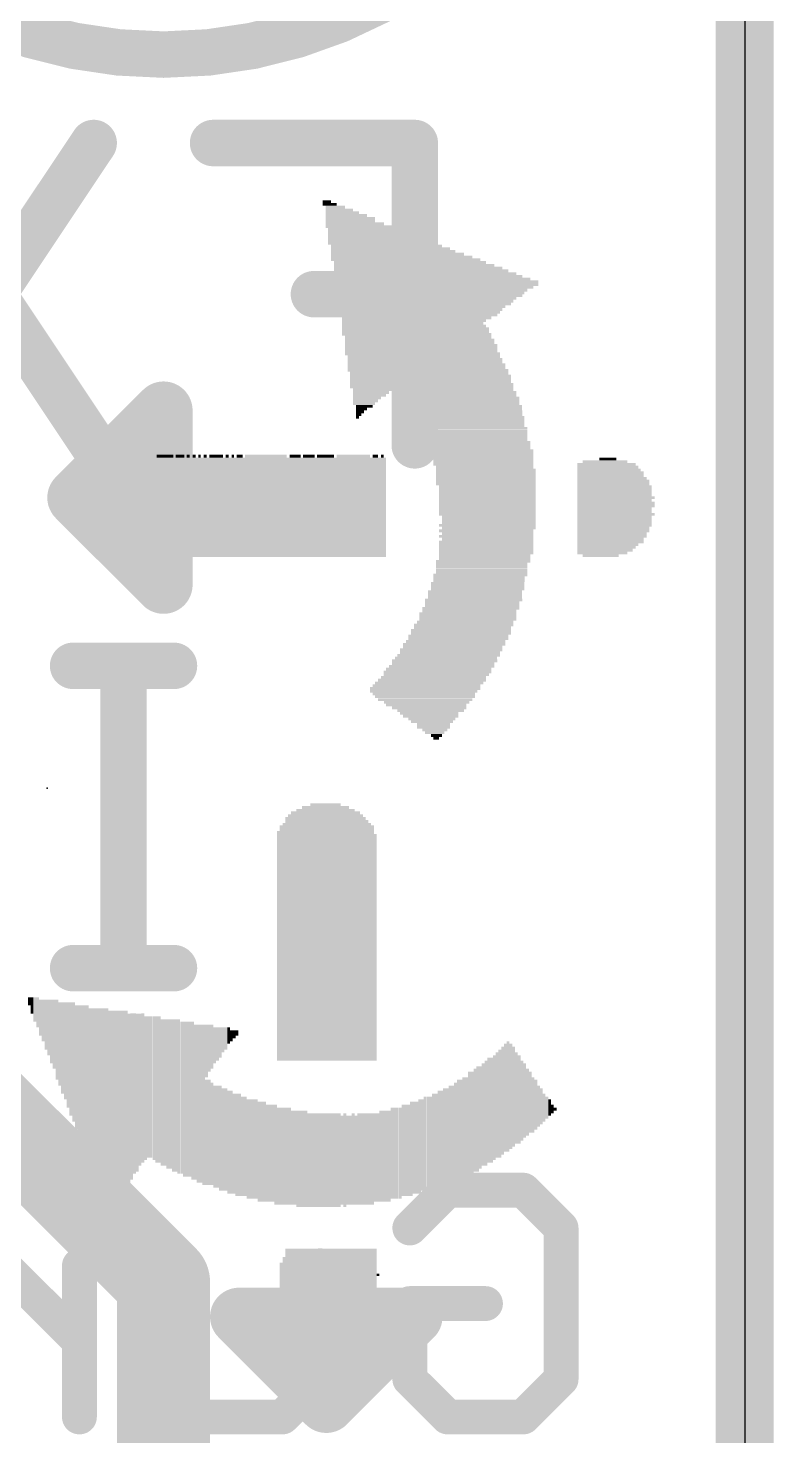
# Model space of a CAD drawing. Extents: x -0.1 to 28.1, y -0.1 to 20.4.
# Drawn here: x 24.81 to 28.07, y 9.74 to 15.9 of the extents above; entities that cross this region are included whole.
import ezdxf

# ---------------------------------------------------------------- set-up
doc = ezdxf.new("R2010")
doc.units = 0
for name, color, linetype in [('1', 12, 'CONTINUOUS'), ('16', 132, 'CONTINUOUS'), ('20', 53, 'CONTINUOUS'), ('21', 40, 'CONTINUOUS'), ('22', 6, 'CONTINUOUS'), ('23', 53, 'CONTINUOUS')]:
    doc.layers.add(name, color=color, linetype=linetype)

# ---------------------------------------------------------------- blocks, each defined once
blk = doc.blocks.new('RECT')
blk.add_solid([(-0.5, -0.5), (0.5, -0.5), (-0.5, 0.5), (0.5, 0.5)])

msp = doc.modelspace()

# ---------------------------------------------------------------- linework, layer by layer
at = {"layer": '1', "const_width": 0.254}
msp.add_lwpolyline([(27.94, 17.78), (27.94, 2.54)], dxfattribs=at)
at = {"layer": '16'}
for points, const_width in [([(27.94, 17.78), (27.94, 2.54)], 0.254), ([(25.4, 10.414), (20.828, 14.986)], 0.4064), ([(25.4, 10.414), (25.4, 6.604)], 0.4064)]:
    msp.add_lwpolyline(points, dxfattribs=dict(at, const_width=const_width))
at = {"layer": '16', "const_width": 0.2032}
for points in [[(25.5016, 10.414, 1), (25.2984, 10.414)], [(25.3282, 10.3422, 1), (25.4718, 10.4858)]]:
    msp.add_lwpolyline(points, format="xyb", dxfattribs=at)
at = {"layer": '20'}
msp.add_line((27.94, 17.78), (27.94, 2.54), dxfattribs=at)
at = {"layer": '21'}
for points, const_width in [([(25.4, 15.78, 1), (25.4, 19.78, 1), (25.4, 15.78)], 0.2032), ([(25.4635, 14.224, 1), (25.3365, 14.224)], 0.127), ([(25.4449, 14.1791, 1), (25.3551, 14.2689)], 0.127), ([(25.146, 14.0335, 1), (25.146, 13.9065)], 0.127), ([(25.4, 13.9065, 1), (25.4, 14.0335)], 0.127), ([(25.0639, 13.8879, 1), (24.9741, 13.7981)], 0.127), ([(24.9741, 13.8879, 1), (25.0639, 13.7981)], 0.127), ([(25.146, 13.7795, 1), (25.146, 13.6525)], 0.127), ([(25.4, 13.6525, 1), (25.4, 13.7795)], 0.127), ([(25.3551, 13.4171, 1), (25.4449, 13.5069)], 0.127), ([(25.3365, 13.462, 1), (25.4635, 13.462)], 0.127), ([(25.7751, 10.3065, 1), (25.6853, 10.2167)], 0.127), ([(25.7302, 10.3251, 1), (25.7302, 10.1981)], 0.127), ([(26.5371, 10.2167, 1), (26.4473, 10.3065)], 0.127), ([(26.4922, 10.1981, 1), (26.4922, 10.3251)], 0.127), ([(25.8318, 10.2235, 1), (25.8318, 10.0965)], 0.127), ([(26.3906, 10.0965, 1), (26.3906, 10.2235)], 0.127), ([(26.0858, 9.9695, 1), (26.0858, 9.8425)], 0.127), ([(26.1366, 9.8425, 1), (26.1366, 9.9695)], 0.127), ([(26.0663, 9.9255, 1), (26.1561, 9.8357)], 0.127), ([(26.0663, 9.8357, 1), (26.1561, 9.9255)], 0.127)]:
    msp.add_lwpolyline(points, format="xyb", dxfattribs=dict(at, const_width=const_width))
at = {"layer": '21', "const_width": 0.254}
for points in [[(25.019, 13.843), (25.4, 14.224)], [(25.4, 14.224), (25.4, 13.462)], [(25.146, 13.97), (25.4, 13.97)], [(25.4, 13.462), (25.019, 13.843)], [(25.146, 13.716), (25.4, 13.716)], [(25.7302, 10.2616), (26.1112, 9.8806)], [(26.4922, 10.2616), (25.7302, 10.2616)], [(26.1112, 9.8806), (26.4922, 10.2616)], [(25.8318, 10.16), (26.3906, 10.16)], [(26.0858, 9.906), (26.1366, 9.906)]]:
    msp.add_lwpolyline(points, dxfattribs=at)
at = {"layer": '22'}
for points, const_width in [([(25.0946, 15.3935), (24.2134, 14.0716)], 0.2032), ([(24.2134, 15.3935), (25.0946, 14.0716)], 0.2032), ([(26.4979, 15.3935), (25.6166, 15.3935)], 0.2032), ([(26.4979, 14.0716), (26.4979, 15.3935)], 0.2032), ([(26.4979, 14.7326), (26.0573, 14.7326)], 0.2032), ([(25.4455, 13.1075), (25.0048, 13.1075)], 0.2032), ([(25.2251, 11.7856), (25.2251, 13.1075)], 0.2032), ([(25.4455, 11.7856), (25.0048, 11.7856)], 0.2032), ([(26.4763, 10.6497), (26.6415, 10.8149)], 0.1524), ([(26.6415, 10.8149), (26.972, 10.8149)], 0.1524), ([(26.972, 10.8149), (27.1372, 10.6497)], 0.1524), ([(27.1372, 10.6497), (27.1372, 9.9887)], 0.1524), ([(25.0323, 10.1539), (24.7018, 10.4844)], 0.1524), ([(25.0323, 9.8235), (25.0323, 10.4844)], 0.1524), ([(25.4238, 10.4844), (25.4238, 9.6582)], 0.1524), ([(26.0848, 10.4844), (26.0848, 9.9887)], 0.1524), ([(26.4763, 9.9887), (26.4763, 10.3192)], 0.1524), ([(26.4763, 10.3192), (26.8068, 10.3192)], 0.1524), ([(26.0848, 9.9887), (25.9195, 9.8235)], 0.1524), ([(26.6415, 9.8235), (26.4763, 9.9887)], 0.1524), ([(27.1372, 9.9887), (26.972, 9.8235)], 0.1524), ([(25.9195, 9.8235), (25.4238, 9.8235)], 0.1524), ([(26.972, 9.8235), (26.6415, 9.8235)], 0.1524)]:
    msp.add_lwpolyline(points, dxfattribs=dict(at, const_width=const_width))
for points, const_width in [([(25.1369, 15.3653, 1), (25.0524, 15.4217)], 0.1016), ([(25.6166, 15.4443, 1), (25.6166, 15.3427)], 0.1016), ([(26.5487, 15.3935, 1), (26.4471, 15.3935)], 0.1016), ([(26.4979, 15.3427, 1), (26.4979, 15.4443)], 0.1016), ([(26.0573, 14.7834, 1), (26.0573, 14.6818)], 0.1016), ([(26.4979, 14.6818, 1), (26.4979, 14.7834)], 0.1016), ([(25.0524, 14.0434, 1), (25.1369, 14.0998)], 0.1016), ([(26.4471, 14.0716, 1), (26.5487, 14.0716)], 0.1016), ([(25.0048, 13.1583, 1), (25.0048, 13.0567)], 0.1016), ([(25.2759, 13.1075, 1), (25.1743, 13.1075)], 0.1016), ([(25.4455, 13.0567, 1), (25.4455, 13.1583)], 0.1016), ([(25.0048, 11.8364, 1), (25.0048, 11.7348)], 0.1016), ([(25.4455, 11.7348, 1), (25.4455, 11.8364)], 0.1016), ([(25.1743, 11.7856, 1), (25.2759, 11.7856)], 0.1016), ([(26.6415, 10.853, 1), (26.6415, 10.7768)], 0.0762), ([(26.6685, 10.788, 1), (26.6146, 10.8418)], 0.0762), ([(26.9989, 10.8418, 1), (26.9451, 10.788)], 0.0762), ([(26.972, 10.7768, 1), (26.972, 10.853)], 0.0762), ([(26.4493, 10.6766, 1), (26.5032, 10.6227)], 0.0762), ([(27.1753, 10.6497, 1), (27.0991, 10.6497)], 0.0762), ([(27.1103, 10.6227, 1), (27.1642, 10.6766)], 0.0762), ([(25.0704, 10.4844, 1), (24.9942, 10.4844)], 0.0762), ([(25.4619, 10.4844, 1), (25.3857, 10.4844)], 0.0762), ([(26.1229, 10.4844, 1), (26.0467, 10.4844)], 0.0762), ([(26.5144, 10.3192, 1), (26.4382, 10.3192)], 0.0762), ([(26.4763, 10.3573, 1), (26.4763, 10.2811)], 0.0762), ([(26.8068, 10.2811, 1), (26.8068, 10.3573)], 0.0762), ([(25.0054, 10.127, 1), (25.0593, 10.1809)], 0.0762), ([(26.1117, 9.9617, 1), (26.0578, 10.0156)], 0.0762), ([(26.5032, 10.0156, 1), (26.4493, 9.9617)], 0.0762), ([(27.1642, 9.9617, 1), (27.1103, 10.0156)], 0.0762), ([(26.0467, 9.9887, 1), (26.1229, 9.9887)], 0.0762), ([(26.4382, 9.9887, 1), (26.5144, 9.9887)], 0.0762), ([(27.0991, 9.9887, 1), (27.1753, 9.9887)], 0.0762), ([(24.9942, 9.8235, 1), (25.0704, 9.8235)], 0.0762), ([(25.4238, 9.8616, 1), (25.4238, 9.7854)], 0.0762), ([(25.8926, 9.8504, 1), (25.9465, 9.7965)], 0.0762), ([(25.9195, 9.7854, 1), (25.9195, 9.8616)], 0.0762), ([(26.6415, 9.8616, 1), (26.6415, 9.7854)], 0.0762), ([(26.6146, 9.7965, 1), (26.6685, 9.8504)], 0.0762), ([(26.9451, 9.8504, 1), (26.9989, 9.7965)], 0.0762), ([(26.972, 9.7854, 1), (26.972, 9.8616)], 0.0762)]:
    msp.add_lwpolyline(points, format="xyb", dxfattribs=dict(at, const_width=const_width))
at = {"layer": '23'}
msp.add_point((24.892, 12.573), dxfattribs=at)

# ---------------------------------------------------------------- block references
at = {"layer": '21'}
for p, xscale, yscale in [((26.1137, 15.1371), 0.0356, 0.0122), ((26.1264, 15.1251), 0.061, 0.0119), ((26.1988, 15.0767), 0.1803, 0.0122), ((26.1506, 15.113), 0.0838, 0.0122), ((26.1684, 15.1009), 0.1194, 0.0119), ((26.1811, 15.0889), 0.1448, 0.0122), ((26.2534, 15.0283), 0.2896, 0.0119), ((26.2166, 15.0646), 0.2159, 0.0119), ((26.2166, 15.0525), 0.2159, 0.0122), ((26.2357, 15.0404), 0.254, 0.0122), ((26.2763, 15.0162), 0.315, 0.0122), ((26.289, 15.0042), 0.3404, 0.0119), ((26.3068, 14.9921), 0.3759, 0.0122), ((26.3182, 14.9799), 0.3988, 0.0122), ((26.3373, 14.9678), 0.4369, 0.0119), ((26.355, 14.9558), 0.4724, 0.0122), ((26.3741, 14.9437), 0.4851, 0.0119), ((26.4033, 14.9195), 0.5436, 0.0122), ((26.4401, 14.8953), 0.6172, 0.0122), ((26.3919, 14.9316), 0.5207, 0.0122), ((26.4224, 14.9074), 0.5817, 0.0119), ((26.4579, 14.8831), 0.6528, 0.0122), ((26.477, 14.8711), 0.6655, 0.0119), ((26.4947, 14.859), 0.701, 0.0122), ((26.5125, 14.8469), 0.7366, 0.0119), ((26.5252, 14.8349), 0.762, 0.0122), ((26.543, 14.8227), 0.7976, 0.0122), ((26.5557, 14.8106), 0.823, 0.0119), ((26.5735, 14.7985), 0.8585, 0.0122), ((26.5913, 14.7864), 0.8941, 0.0122), ((26.5976, 14.7743), 0.8814, 0.0119), ((26.5735, 14.7502), 0.8331, 0.0119), ((26.5671, 14.7381), 0.8204, 0.0122), ((26.5862, 14.7622), 0.8585, 0.0122), ((26.5621, 14.7259), 0.8103, 0.0122), ((26.5544, 14.7138), 0.7747, 0.0119), ((26.5481, 14.7018), 0.762, 0.0122), ((26.543, 14.6897), 0.7518, 0.0119), ((26.5303, 14.6776), 0.7264, 0.0122), ((26.524, 14.6654), 0.7137, 0.0122), ((26.5189, 14.6534), 0.7036, 0.0119), ((26.5125, 14.6413), 0.6909, 0.0122), ((26.5062, 14.6291), 0.6528, 0.0122), ((26.4947, 14.6171), 0.6299, 0.0119), ((26.4884, 14.605), 0.6172, 0.0122), ((26.4947, 14.5929), 0.6299, 0.0119), ((26.5011, 14.5809), 0.6426, 0.0122), ((26.5011, 14.5687), 0.6426, 0.0122), ((26.5062, 14.5566), 0.6528, 0.0119), ((26.5125, 14.5445), 0.6401, 0.0122), ((26.5189, 14.5324), 0.6528, 0.0122), ((26.5189, 14.5203), 0.6528, 0.0119), ((26.5252, 14.5082), 0.6655, 0.0122), ((26.5252, 14.4962), 0.6655, 0.0119), ((26.5252, 14.4841), 0.6655, 0.0122), ((26.5316, 14.4719), 0.6782, 0.0122), ((26.5379, 14.4598), 0.6655, 0.0119), ((26.543, 14.4478), 0.6756, 0.0122), ((26.543, 14.4357), 0.6756, 0.0119), ((26.5494, 14.4236), 0.6883, 0.0122), ((26.5494, 14.4115), 0.6883, 0.0122), ((26.5557, 14.3994), 0.701, 0.0119), ((26.5671, 14.3751), 0.7036, 0.0122), ((26.5671, 14.3631), 0.7036, 0.0119), ((26.5671, 14.351), 0.7036, 0.0122), ((26.5608, 14.3873), 0.6909, 0.0122), ((26.3246, 14.3389), 0.2184, 0.0119), ((26.6941, 14.3389), 0.4699, 0.0119), ((26.3182, 14.3269), 0.2057, 0.0122), ((26.3068, 14.3026), 0.1575, 0.0119), ((26.3004, 14.2905), 0.1448, 0.0122), ((26.3195, 14.3147), 0.1829, 0.0122), ((26.289, 14.2784), 0.1219, 0.0122), ((26.6992, 14.3269), 0.4597, 0.0122), ((26.6992, 14.3147), 0.4597, 0.0122), ((26.7119, 14.3026), 0.4597, 0.0119), ((26.7119, 14.2905), 0.4597, 0.0122), ((26.7246, 14.2784), 0.4597, 0.0122), ((26.2763, 14.2542), 0.0965, 0.0122), ((26.2827, 14.2663), 0.1092, 0.0119), ((26.2776, 14.2422), 0.0737, 0.0119), ((26.2585, 14.2179), 0.0356, 0.0122), ((26.2649, 14.2301), 0.0483, 0.0122), ((26.7246, 14.2663), 0.4597, 0.0119), ((26.731, 14.2542), 0.447, 0.0122), ((26.7373, 14.2422), 0.4597, 0.0119), ((26.7373, 14.2301), 0.4597, 0.0122), ((26.7424, 14.2179), 0.4496, 0.0122), ((26.2522, 14.2058), 0.0229, 0.0119), ((26.2471, 14.1938), 0.0127, 0.0122), ((26.7424, 14.2058), 0.4496, 0.0119), ((26.7475, 14.1938), 0.4597, 0.0122), ((26.7538, 14.1817), 0.447, 0.0119), ((26.7538, 14.1696), 0.447, 0.0122), ((26.7602, 14.1575), 0.4343, 0.0122), ((26.7665, 14.1454), 0.447, 0.0119), ((26.7665, 14.1333), 0.447, 0.0122), ((26.7729, 14.1211), 0.4343, 0.0122), ((26.7729, 14.1091), 0.4343, 0.0119), ((26.7729, 14.097), 0.4343, 0.0122), ((26.7792, 14.0849), 0.447, 0.0119), ((26.7856, 14.0729), 0.4343, 0.0122), ((26.7856, 14.0607), 0.4343, 0.0122), ((26.7919, 14.0486), 0.447, 0.0119), ((26.797, 14.0365), 0.4369, 0.0122), ((25.8293, 13.9882), 1.0871, 0.0119), ((25.8293, 13.9761), 1.0871, 0.0122), ((25.8407, 14.0002), 1.0643, 0.0122), ((25.8534, 14.0123), 1.0389, 0.0119), ((25.4063, 14.0244), 0.0737, 0.0122), ((25.4724, 14.0244), 0.0381, 0.0122), ((25.508, 14.0244), 0.0127, 0.0122), ((25.5334, 14.0244), 0.0127, 0.0122), ((25.5575, 14.0244), 0.0102, 0.0122), ((25.5816, 14.0244), 0.0127, 0.0122), ((25.6299, 14.0244), 0.0584, 0.0122), ((25.6781, 14.0244), 0.0127, 0.0122), ((25.7023, 14.0244), 0.0102, 0.0122), ((25.7327, 14.0244), 0.0254, 0.0122), ((25.847, 14.0244), 0.1829, 0.0122), ((25.9753, 14.0244), 0.0483, 0.0122), ((26.035, 14.0244), 0.0508, 0.0122), ((26.1074, 14.0244), 0.0737, 0.0122), ((26.2293, 14.0244), 0.1448, 0.0122), ((26.3258, 14.0244), 0.0229, 0.0122), ((26.3563, 14.0244), 0.0127, 0.0122), ((26.797, 14.0244), 0.4369, 0.0122), ((26.797, 14.0123), 0.4369, 0.0119), ((26.797, 14.0002), 0.4369, 0.0122), ((26.797, 13.9882), 0.4369, 0.0119), ((26.8034, 13.9761), 0.4242, 0.0122), ((27.3418, 13.9761), 0.2667, 0.0122), ((27.3355, 13.9882), 0.254, 0.0119), ((27.3291, 14.0002), 0.1956, 0.0122), ((27.3418, 14.0123), 0.0737, 0.0119), ((25.8102, 13.9277), 1.1252, 0.0119), ((25.8102, 13.9156), 1.1252, 0.0122), ((25.8166, 13.9518), 1.1125, 0.0119), ((25.8166, 13.9398), 1.1125, 0.0122), ((25.8229, 13.9639), 1.0998, 0.0122), ((26.8084, 13.9639), 0.4343, 0.0122), ((26.8084, 13.9518), 0.4343, 0.0119), ((26.8084, 13.9398), 0.4343, 0.0122), ((26.8084, 13.9277), 0.4343, 0.0119), ((26.8084, 13.9156), 0.4343, 0.0122), ((27.3596, 13.9277), 0.3023, 0.0119), ((27.3469, 13.9639), 0.2769, 0.0122), ((27.3533, 13.9518), 0.2896, 0.0119), ((27.3533, 13.9398), 0.2896, 0.0122), ((27.366, 13.9156), 0.315, 0.0122), ((25.8051, 13.8914), 1.1354, 0.0119), ((25.8051, 13.8793), 1.1354, 0.0122), ((25.8051, 13.8671), 1.1354, 0.0122), ((25.8051, 13.8551), 1.1354, 0.0119), ((25.8051, 13.843), 1.1354, 0.0122), ((25.8102, 13.9035), 1.1252, 0.0122), ((26.8084, 13.9035), 0.4343, 0.0122), ((26.8148, 13.8914), 0.4216, 0.0119), ((26.8148, 13.8793), 0.4216, 0.0122), ((26.8148, 13.8671), 0.4216, 0.0122), ((26.8148, 13.8551), 0.4216, 0.0119), ((26.8148, 13.843), 0.4216, 0.0122), ((27.371, 13.8914), 0.3251, 0.0119), ((27.371, 13.8793), 0.3251, 0.0122), ((27.371, 13.8671), 0.3251, 0.0122), ((27.371, 13.8551), 0.3251, 0.0119), ((27.366, 13.9035), 0.315, 0.0122), ((27.3774, 13.843), 0.3378, 0.0122), ((25.8051, 13.8309), 1.1354, 0.0119), ((25.8051, 13.8189), 1.1354, 0.0122), ((25.8051, 13.8067), 1.1354, 0.0122), ((25.8051, 13.7946), 1.1354, 0.0119), ((25.8051, 13.7825), 1.1354, 0.0122), ((26.8148, 13.8309), 0.4216, 0.0119), ((26.8148, 13.8189), 0.4216, 0.0122), ((26.8148, 13.8067), 0.4216, 0.0122), ((26.8148, 13.7946), 0.4216, 0.0119), ((26.8148, 13.7825), 0.4216, 0.0122), ((27.371, 13.8309), 0.3251, 0.0119), ((27.371, 13.7946), 0.3251, 0.0119), ((27.371, 13.7825), 0.3251, 0.0122), ((27.3774, 13.8189), 0.3378, 0.0122), ((27.3774, 13.8067), 0.3378, 0.0122), ((25.8051, 13.7704), 1.1354, 0.0122), ((25.8051, 13.7583), 1.1354, 0.0119), ((25.8051, 13.7462), 1.1354, 0.0122), ((25.8102, 13.7342), 1.1252, 0.0119), ((25.8102, 13.7221), 1.1252, 0.0122), ((26.8148, 13.7704), 0.4216, 0.0122), ((26.8148, 13.7221), 0.4216, 0.0122), ((26.8211, 13.7583), 0.4089, 0.0119), ((26.8211, 13.7462), 0.4089, 0.0122), ((26.8211, 13.7342), 0.4089, 0.0119), ((27.371, 13.7583), 0.3251, 0.0119), ((27.371, 13.7462), 0.3251, 0.0122), ((27.371, 13.7342), 0.3251, 0.0119), ((27.371, 13.7221), 0.3251, 0.0122), ((27.3774, 13.7704), 0.3378, 0.0122), ((25.8102, 13.7099), 1.1252, 0.0122), ((25.8166, 13.6978), 1.1125, 0.0119), ((25.8166, 13.6858), 1.1125, 0.0122), ((25.8166, 13.6737), 1.1125, 0.0119), ((25.8229, 13.6616), 1.0998, 0.0122), ((26.8097, 13.6978), 0.4115, 0.0119), ((26.8097, 13.6737), 0.4115, 0.0119), ((26.8211, 13.7099), 0.4089, 0.0122), ((26.8161, 13.6858), 0.3988, 0.0122), ((26.8161, 13.6616), 0.3988, 0.0122), ((27.3596, 13.6858), 0.3023, 0.0122), ((27.3596, 13.6737), 0.3023, 0.0119), ((27.366, 13.7099), 0.315, 0.0122), ((27.366, 13.6978), 0.315, 0.0119), ((27.3533, 13.6616), 0.2896, 0.0122), ((25.8293, 13.6494), 1.0871, 0.0122), ((25.8356, 13.6374), 1.0744, 0.0119), ((25.8407, 13.6253), 1.0643, 0.0122), ((25.847, 13.6131), 1.0516, 0.0122), ((25.8597, 13.6011), 1.0262, 0.0119), ((26.8097, 13.6494), 0.4115, 0.0122), ((26.8097, 13.6374), 0.4115, 0.0119), ((26.8097, 13.6253), 0.4115, 0.0122), ((26.8097, 13.6131), 0.4115, 0.0122), ((26.8097, 13.6011), 0.4115, 0.0119), ((27.3418, 13.6374), 0.2667, 0.0119), ((27.3291, 13.6131), 0.2413, 0.0122), ((27.3533, 13.6494), 0.2896, 0.0122), ((27.3355, 13.6253), 0.254, 0.0122), ((27.3177, 13.6011), 0.2184, 0.0119), ((25.8712, 13.589), 1.0033, 0.0122), ((26.797, 13.5649), 0.4115, 0.0122), ((26.7907, 13.5527), 0.3988, 0.0122), ((26.7907, 13.5406), 0.3988, 0.0119), ((26.8034, 13.589), 0.3988, 0.0122), ((26.8034, 13.5769), 0.3988, 0.0119), ((27.3101, 13.589), 0.1575, 0.0122), ((26.7843, 13.5043), 0.4115, 0.0119), ((26.778, 13.4922), 0.3988, 0.0122), ((26.778, 13.4802), 0.3988, 0.0119), ((26.7907, 13.5285), 0.3988, 0.0122), ((26.7907, 13.5164), 0.3988, 0.0122), ((26.7614, 13.4318), 0.4115, 0.0122), ((26.7614, 13.4197), 0.4115, 0.0119), ((26.7729, 13.4681), 0.4089, 0.0122), ((26.7729, 13.4559), 0.4089, 0.0122), ((26.7729, 13.4438), 0.4089, 0.0119), ((26.7424, 13.3591), 0.4242, 0.0122), ((26.7551, 13.3955), 0.4242, 0.0122), ((26.7487, 13.3834), 0.4115, 0.0119), ((26.7487, 13.3713), 0.4115, 0.0122), ((26.7614, 13.4076), 0.4115, 0.0122), ((26.7183, 13.2987), 0.4216, 0.0122), ((26.7297, 13.335), 0.4242, 0.0122), ((26.7297, 13.3229), 0.4242, 0.0119), ((26.7297, 13.3109), 0.4242, 0.0122), ((26.736, 13.3471), 0.4115, 0.0119), ((26.6878, 13.2382), 0.4369, 0.0122), ((26.7005, 13.2624), 0.4369, 0.0122), ((26.7005, 13.2503), 0.4369, 0.0119), ((26.7119, 13.2866), 0.4343, 0.0119), ((26.7068, 13.2745), 0.4242, 0.0122), ((26.6522, 13.1657), 0.4369, 0.0119), ((26.6573, 13.1778), 0.447, 0.0122), ((26.67, 13.2019), 0.447, 0.0122), ((26.6637, 13.1898), 0.4343, 0.0119), ((26.6764, 13.2141), 0.4343, 0.0122), ((26.6878, 13.2262), 0.4369, 0.0119), ((26.6154, 13.1051), 0.4597, 0.0122), ((26.6217, 13.1173), 0.447, 0.0122), ((26.6281, 13.1294), 0.4597, 0.0119), ((26.6344, 13.1415), 0.447, 0.0122), ((26.6459, 13.1536), 0.4496, 0.0122), ((26.5735, 13.0447), 0.4724, 0.0122), ((26.5798, 13.0569), 0.4597, 0.0122), ((26.5976, 13.081), 0.4699, 0.0122), ((26.5925, 13.0689), 0.4597, 0.0119), ((26.6027, 13.0931), 0.4597, 0.0119), ((26.543, 13.0084), 0.4826, 0.0122), ((26.5367, 12.9963), 0.4699, 0.0119), ((26.5494, 13.0205), 0.4699, 0.0122), ((26.5379, 12.9842), 0.447, 0.0122), ((26.5608, 13.0326), 0.4724, 0.0119), ((26.543, 12.9722), 0.4369, 0.0119), ((26.543, 12.9601), 0.4115, 0.0122), ((26.5494, 12.9479), 0.3734, 0.0122), ((26.5481, 12.9358), 0.3505, 0.0119), ((26.5608, 12.9238), 0.3251, 0.0122), ((26.5671, 12.9117), 0.2921, 0.0119), ((26.5608, 12.8996), 0.254, 0.0122), ((26.5671, 12.8875), 0.2413, 0.0122), ((26.5722, 12.8754), 0.2057, 0.0119), ((26.5735, 12.8633), 0.1829, 0.0122), ((26.5798, 12.8511), 0.1448, 0.0122), ((26.5798, 12.8391), 0.1448, 0.0119), ((26.5849, 12.827), 0.1092, 0.0122), ((26.5849, 12.8149), 0.0838, 0.0119), ((26.5925, 12.8029), 0.0483, 0.0122), ((26.5913, 12.7907), 0.0254, 0.0122)]:
    msp.add_blockref('RECT', p, dxfattribs=dict(at, xscale=xscale, yscale=yscale))
at = {"layer": '21', "rotation": 270}
for p, xscale, yscale in [((26.0471, 11.9444), 1.1252, 0.0119), ((26.0591, 11.9444), 1.1252, 0.0122), ((26.0713, 11.9444), 1.1252, 0.0122), ((26.0834, 11.9444), 1.1252, 0.0119), ((26.0954, 11.9444), 1.1252, 0.0122), ((26.1076, 11.9444), 1.1252, 0.0122), ((26.1197, 11.9444), 1.1252, 0.0119), ((26.1318, 11.9444), 1.1252, 0.0122), ((26.1438, 11.9444), 1.1252, 0.0119), ((26.1559, 11.9444), 1.1252, 0.0122), ((26.1681, 11.9444), 1.1252, 0.0122), ((25.9382, 11.9139), 1.0643, 0.0122), ((25.9503, 11.9202), 1.077, 0.0119), ((25.9624, 11.9266), 1.0897, 0.0122), ((25.9745, 11.9266), 1.0897, 0.0122), ((25.9866, 11.9317), 1.0998, 0.0119), ((25.9987, 11.9317), 1.0998, 0.0122), ((26.0109, 11.938), 1.1125, 0.0122), ((26.0229, 11.938), 1.1125, 0.0119), ((26.035, 11.938), 1.1125, 0.0122), ((26.1802, 11.938), 1.1125, 0.0119), ((26.1922, 11.938), 1.1125, 0.0122), ((26.2043, 11.938), 1.1125, 0.0119), ((26.2164, 11.9317), 1.0998, 0.0122), ((26.2285, 11.9317), 1.0998, 0.0122), ((26.2406, 11.9266), 1.0897, 0.0119), ((26.2527, 11.9266), 1.0897, 0.0122), ((26.2649, 11.9202), 1.077, 0.0122), ((26.2769, 11.9139), 1.0643, 0.0119), ((26.289, 11.9075), 1.0516, 0.0122), ((25.9019, 11.8834), 1.0033, 0.0122), ((25.9141, 11.8961), 1.0287, 0.0122), ((25.9262, 11.9012), 1.0389, 0.0119), ((26.3011, 11.9012), 1.0389, 0.0119), ((26.3131, 11.8961), 1.0287, 0.0122), ((26.3253, 11.877), 0.9906, 0.0122), ((24.8134, 11.6408), 0.0356, 0.0119), ((24.8255, 11.623), 0.0711, 0.0122), ((24.8376, 11.6053), 0.1067, 0.0122), ((24.8497, 11.5926), 0.1321, 0.0119), ((24.8618, 11.5697), 0.1575, 0.0122), ((24.8738, 11.557), 0.1829, 0.0119), ((24.8859, 11.5392), 0.2184, 0.0122), ((24.8981, 11.5265), 0.2438, 0.0122), ((24.9102, 11.5087), 0.2794, 0.0119), ((24.9222, 11.4973), 0.3023, 0.0122), ((24.9343, 11.4732), 0.3505, 0.0119), ((24.9464, 11.4541), 0.3632, 0.0122), ((24.9585, 11.4364), 0.3988, 0.0122), ((24.9706, 11.4237), 0.4242, 0.0119), ((24.9827, 11.4059), 0.4597, 0.0122), ((24.9949, 11.3881), 0.4953, 0.0122), ((25.0069, 11.3754), 0.5207, 0.0119), ((25.019, 11.3513), 0.5436, 0.0122), ((25.0311, 11.3386), 0.569, 0.0119), ((25.0431, 11.3208), 0.6045, 0.0122), ((25.0553, 11.3094), 0.6274, 0.0122), ((25.0674, 11.2903), 0.6655, 0.0119), ((25.0795, 11.2662), 0.6883, 0.0122), ((25.0916, 11.2535), 0.7137, 0.0122), ((25.1037, 11.2357), 0.7493, 0.0119), ((25.1158, 11.2243), 0.7722, 0.0122), ((25.1278, 11.2052), 0.8103, 0.0119), ((25.1399, 11.1874), 0.8458, 0.0122), ((25.1521, 11.176), 0.8687, 0.0122), ((25.1642, 11.1709), 0.8585, 0.0119), ((25.1762, 11.176), 0.8484, 0.0122), ((25.1883, 11.1824), 0.8357, 0.0119), ((25.2004, 11.1951), 0.8103, 0.0122), ((25.2125, 11.2001), 0.8001, 0.0122), ((25.2246, 11.2065), 0.7874, 0.0119), ((25.2367, 11.2192), 0.762, 0.0122), ((25.2489, 11.2179), 0.7391, 0.0122), ((25.2609, 11.2243), 0.7264, 0.0119), ((25.273, 11.237), 0.701, 0.0122), ((25.2851, 11.242), 0.6909, 0.0119), ((25.2971, 11.2547), 0.6655, 0.0122), ((25.3093, 11.2611), 0.6528, 0.0122), ((25.3214, 11.2611), 0.6274, 0.0119), ((25.3335, 11.2662), 0.6172, 0.0122), ((25.3456, 11.2662), 0.6172, 0.0122), ((25.3577, 11.2611), 0.6274, 0.0119), ((25.3698, 11.2547), 0.6401, 0.0122), ((25.3818, 11.2547), 0.6401, 0.0119), ((25.3939, 11.242), 0.6401, 0.0122), ((25.4061, 11.242), 0.6401, 0.0122), ((25.4182, 11.2357), 0.6528, 0.0119), ((25.4302, 11.2357), 0.6528, 0.0122), ((25.4423, 11.2293), 0.6655, 0.0119), ((25.4544, 11.2293), 0.6655, 0.0122), ((25.4665, 11.2243), 0.6756, 0.0122), ((25.4786, 11.2192), 0.6655, 0.0119), ((25.4907, 11.2128), 0.6782, 0.0122), ((25.5029, 11.2128), 0.6782, 0.0122), ((25.5149, 11.2128), 0.6782, 0.0119), ((25.527, 11.2065), 0.6909, 0.0122), ((25.5391, 11.2001), 0.6782, 0.0119), ((25.5511, 11.1938), 0.6909, 0.0122), ((25.5633, 11.1938), 0.6909, 0.0122), ((25.5754, 11.1887), 0.701, 0.0119), ((25.5875, 11.4237), 0.2311, 0.0122), ((25.5996, 11.4364), 0.2057, 0.0122), ((25.6117, 11.4427), 0.193, 0.0119), ((25.6238, 11.4478), 0.1575, 0.0122), ((25.6358, 11.4541), 0.1448, 0.0119), ((25.6479, 11.4605), 0.1321, 0.0122), ((25.6601, 11.4719), 0.1092, 0.0122), ((25.6722, 11.4783), 0.0965, 0.0119), ((25.6842, 11.491), 0.0711, 0.0122), ((25.6963, 11.4897), 0.0483, 0.0119), ((25.7084, 11.496), 0.0356, 0.0122), ((25.7205, 11.5024), 0.0229, 0.0122), ((26.8938, 11.2192), 0.4724, 0.0122), ((26.9058, 11.2243), 0.4826, 0.0119), ((26.9179, 11.2255), 0.4597, 0.0122), ((26.8211, 11.1646), 0.4597, 0.0122), ((26.8333, 11.1646), 0.4597, 0.0122), ((26.8454, 11.176), 0.4572, 0.0119), ((26.8575, 11.1874), 0.4597, 0.0122), ((26.8696, 11.1938), 0.4724, 0.0122), ((26.8817, 11.2065), 0.4724, 0.0119), ((26.9301, 11.2243), 0.4369, 0.0122), ((26.9422, 11.2179), 0.3988, 0.0119), ((26.9542, 11.2116), 0.3861, 0.0122), ((26.7365, 11.11), 0.447, 0.0122), ((26.7486, 11.11), 0.447, 0.0119), ((26.7607, 11.1214), 0.4496, 0.0122), ((26.7729, 11.1265), 0.4597, 0.0122), ((26.7849, 11.1328), 0.447, 0.0119), ((26.797, 11.1455), 0.447, 0.0122), ((26.8091, 11.1519), 0.4597, 0.0119), ((26.9663, 11.2065), 0.3505, 0.0119), ((26.9784, 11.2065), 0.3251, 0.0122), ((26.9905, 11.2001), 0.2921, 0.0122), ((27.0026, 11.2001), 0.2667, 0.0119), ((25.5875, 11.0681), 0.4597, 0.0122), ((25.5996, 11.0681), 0.4597, 0.0122), ((25.6117, 11.0617), 0.447, 0.0119), ((25.6238, 11.049), 0.447, 0.0122), ((25.6358, 11.049), 0.447, 0.0119), ((25.6479, 11.0427), 0.4597, 0.0122), ((26.6518, 11.0604), 0.4242, 0.0119), ((26.6639, 11.0604), 0.4242, 0.0122), ((26.6761, 11.0731), 0.4242, 0.0122), ((26.6882, 11.0795), 0.4369, 0.0119), ((26.7002, 11.0795), 0.4369, 0.0122), ((26.7123, 11.0909), 0.4343, 0.0119), ((26.7244, 11.0909), 0.4343, 0.0122), ((27.0147, 11.1874), 0.2413, 0.0122), ((27.0269, 11.1887), 0.2184, 0.0122), ((27.0389, 11.1824), 0.1803, 0.0119), ((25.6601, 11.0363), 0.447, 0.0122), ((25.6722, 11.0363), 0.447, 0.0119), ((25.6842, 11.0249), 0.4496, 0.0122), ((25.6963, 11.0249), 0.4496, 0.0119), ((25.7084, 11.0185), 0.4369, 0.0122), ((25.7205, 11.0134), 0.447, 0.0122), ((25.7326, 11.0134), 0.447, 0.0119), ((25.7447, 11.0071), 0.4343, 0.0122), ((25.7569, 11.0071), 0.4343, 0.0122), ((25.7689, 10.9944), 0.4343, 0.0119), ((25.781, 10.9944), 0.4343, 0.0122), ((25.7931, 10.9944), 0.4343, 0.0119), ((25.8051, 10.9944), 0.4343, 0.0122), ((26.5189, 11.0058), 0.4115, 0.0122), ((26.5309, 11.0122), 0.3988, 0.0119), ((26.543, 11.0185), 0.4115, 0.0122), ((26.5551, 11.0185), 0.4115, 0.0119), ((26.5671, 11.0185), 0.4115, 0.0122), ((26.5793, 11.0312), 0.4115, 0.0122), ((26.5914, 11.0312), 0.4115, 0.0119), ((26.6035, 11.0376), 0.4242, 0.0122), ((26.6156, 11.0439), 0.4115, 0.0122), ((26.6277, 11.049), 0.4216, 0.0119), ((26.6398, 11.049), 0.4216, 0.0122), ((27.051, 11.1811), 0.1575, 0.0122), ((27.0631, 11.176), 0.1219, 0.0119), ((27.0751, 11.176), 0.0965, 0.0122), ((27.0873, 11.176), 0.0711, 0.0122), ((25.8173, 10.983), 0.4369, 0.0122), ((25.8294, 10.983), 0.4369, 0.0119), ((25.8415, 10.983), 0.4369, 0.0122), ((25.8536, 10.9766), 0.4242, 0.0122), ((25.8657, 10.9766), 0.4242, 0.0119), ((25.8778, 10.9766), 0.4242, 0.0122), ((25.8898, 10.9703), 0.4369, 0.0119), ((25.9019, 10.9639), 0.4242, 0.0122), ((25.9141, 10.9639), 0.4242, 0.0122), ((25.9262, 10.9639), 0.4242, 0.0119), ((25.9382, 10.9639), 0.4242, 0.0122), ((25.9503, 10.9639), 0.4242, 0.0119), ((25.9624, 10.9576), 0.4115, 0.0122), ((25.9745, 10.9576), 0.4115, 0.0122), ((25.9866, 10.9525), 0.4216, 0.0119), ((25.9987, 10.9525), 0.4216, 0.0122), ((26.0109, 10.9525), 0.4216, 0.0122), ((26.0229, 10.9525), 0.4216, 0.0119), ((26.035, 10.9461), 0.4089, 0.0122), ((26.0471, 10.9461), 0.4089, 0.0119), ((26.0591, 10.9461), 0.4089, 0.0122), ((26.0713, 10.9461), 0.4089, 0.0122), ((26.0834, 10.9461), 0.4089, 0.0119), ((26.0954, 10.9461), 0.4089, 0.0122), ((26.1076, 10.9461), 0.4089, 0.0122), ((26.1197, 10.9461), 0.4089, 0.0119), ((26.1318, 10.9461), 0.4089, 0.0122), ((26.1438, 10.9461), 0.4089, 0.0119), ((26.1559, 10.9461), 0.4089, 0.0122), ((26.1681, 10.9461), 0.4089, 0.0122), ((26.1802, 10.9461), 0.3886, 0.0119), ((26.1922, 10.9461), 0.4089, 0.0122), ((26.2043, 10.9461), 0.3886, 0.0119), ((26.2164, 10.9461), 0.3886, 0.0122), ((26.2285, 10.9512), 0.3988, 0.0122), ((26.2406, 10.9461), 0.3886, 0.0119), ((26.2527, 10.9512), 0.3988, 0.0122), ((26.2649, 10.9512), 0.3988, 0.0122), ((26.2769, 10.9512), 0.3988, 0.0119), ((26.289, 10.9512), 0.3988, 0.0122), ((26.3011, 10.9512), 0.3988, 0.0119), ((26.3131, 10.9512), 0.3988, 0.0122), ((26.3253, 10.9576), 0.3861, 0.0122), ((26.3374, 10.9576), 0.3861, 0.0119), ((26.3495, 10.9639), 0.3988, 0.0122), ((26.3616, 10.9639), 0.3988, 0.0122), ((26.3737, 10.9639), 0.3988, 0.0119), ((26.3858, 10.9639), 0.3988, 0.0122), ((26.3978, 10.9766), 0.3988, 0.0119), ((26.4099, 10.9766), 0.3988, 0.0122), ((26.4221, 10.9766), 0.3988, 0.0122), ((26.4342, 10.9766), 0.3988, 0.0119), ((26.4462, 10.9893), 0.3988, 0.0122), ((26.4583, 10.9893), 0.3988, 0.0119), ((26.4704, 10.9893), 0.3988, 0.0122), ((26.4825, 10.9957), 0.4115, 0.0122), ((26.4946, 11.0007), 0.4013, 0.0119), ((26.5067, 11.0007), 0.4013, 0.0122), ((27.0994, 11.1697), 0.0381, 0.0119), ((27.1115, 11.1697), 0.0127, 0.0122), ((25.9382, 10.4445), 0.2286, 0.0122), ((25.9503, 10.4318), 0.254, 0.0119), ((25.9624, 10.4254), 0.2667, 0.0122), ((25.9745, 10.4204), 0.2769, 0.0122), ((25.9866, 10.414), 0.2896, 0.0119), ((25.9987, 10.4077), 0.3023, 0.0122), ((26.0109, 10.4077), 0.3023, 0.0122), ((26.0229, 10.4013), 0.315, 0.0119), ((26.035, 10.4013), 0.315, 0.0122), ((26.0471, 10.4013), 0.315, 0.0119), ((26.0591, 10.4013), 0.315, 0.0122), ((26.0713, 10.3962), 0.3251, 0.0122), ((26.0834, 10.3962), 0.3251, 0.0119), ((26.0954, 10.3962), 0.3251, 0.0122), ((26.1076, 10.3962), 0.3251, 0.0122), ((26.1197, 10.3962), 0.3251, 0.0119), ((26.1318, 10.3962), 0.3251, 0.0122), ((26.1438, 10.3962), 0.3251, 0.0119), ((26.1559, 10.3962), 0.3251, 0.0122), ((26.1681, 10.3962), 0.3251, 0.0122), ((26.1802, 10.4013), 0.315, 0.0119), ((26.1922, 10.4013), 0.315, 0.0122), ((26.2043, 10.4013), 0.315, 0.0119), ((26.2164, 10.4077), 0.3023, 0.0122), ((26.2285, 10.4077), 0.3023, 0.0122), ((26.2406, 10.414), 0.2896, 0.0119), ((26.2527, 10.414), 0.2896, 0.0122), ((26.2649, 10.4204), 0.2769, 0.0122), ((26.2769, 10.4254), 0.2667, 0.0119), ((26.289, 10.4318), 0.254, 0.0122), ((26.3011, 10.4445), 0.2286, 0.0119), ((26.3131, 10.4496), 0.2184, 0.0122), ((26.3253, 10.4686), 0.1803, 0.0122), ((25.9141, 10.4381), 0.1194, 0.0122), ((25.9262, 10.4381), 0.1702, 0.0119), ((26.3374, 10.4445), 0.0102, 0.0119)]:
    msp.add_blockref('RECT', p, dxfattribs=dict(at, xscale=xscale, yscale=yscale))

doc.saveas('drawing.dxf')
